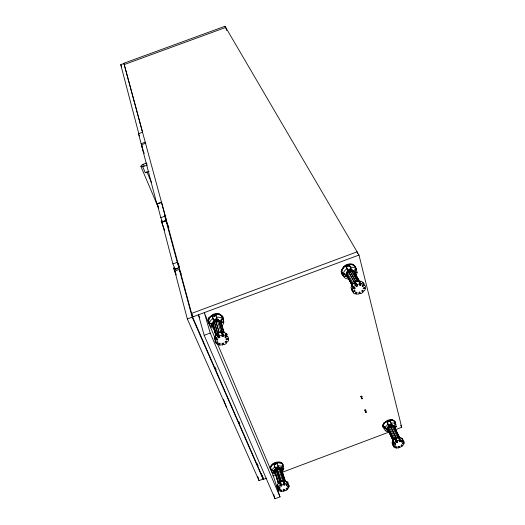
<?xml version="1.0" encoding="UTF-8"?>
<svg xmlns="http://www.w3.org/2000/svg" width="525" height="525" viewBox="0 0 525 525"><rect width="100%" height="100%" fill="white"/><g stroke="black" fill="none" stroke-linecap="round" stroke-linejoin="round"><path stroke-width="0.79" d="M355.799 281.715L349.381 269.916L347.872 270.749L354.46 282.45L353.286 283.651L346.723 271.937L347.74 273.545C348.849 271.917 349.873 271.366 351.848 271.287L357.466 281.361L355.799 281.715L349.381 269.916M357.466 281.361L351.022 269.574L352.531 269.771L358.805 281.531M288.081 483.833L288.127 482.521L285.626 481.012L281.695 481.34L278.197 483.354L276.773 486.111L278.086 488.296M288.553 485.605L288.967 486.846L287.228 487.2L287.247 486.544L288.986 486.196L289.019 485.205L288.081 484.641L287.254 482.16L286.63 481.786L287.457 484.267L286.099 485.271L286.722 485.645L288.081 484.641M389.242 426.976C391.611 427.173 389.99 423.892 388.644 425.775L389.399 427.055L387.686 428.925M389.924 425.27L392.562 424.85L398.678 437.128L396.001 437.561L390.705 426.845C389.123 426.989 386.827 429.89 388.5 430.887L393.048 440.193M387.299 428.636L393.317 440.954L393.356 439.983L387.332 427.665M396.001 437.561L389.931 425.099M347.432 265.099L347.458 264.679L348.482 265.552L346.835 266.063L348.482 265.552L347.432 265.099L346.835 266.063M209.331 324.004L208.497 322.711L208.917 317.75L213.406 314.252A7.737 5.788 -17.8 0 1 219.207 313.917L222.187 316.011L223.197 318.412M364.593 287.306L365.223 288.415L365.092 289.826L363.897 291.08L362.467 290.272L361.673 291.106L363.103 291.907L361.909 293.16L360.202 293.672L359.284 291.998M208.917 317.75L208.386 322.33L209.219 323.623M221.294 333.67L221.498 332.594L222.659 332.568L223.407 334.97L223.105 336.584L221.937 336.617L222.239 335.002L221.498 332.594M222.659 332.568L222.364 334.182L223.105 336.584M214.312 316.063L214.561 314.882L213.708 314.875L213.813 314.429L214.312 316.063L213.708 314.875M271.602 470.984L271.852 469.882L274.811 466.856L273.853 463.883L272.56 464.776L270.907 466.909L270.651 468.005L271.602 470.984L273.026 470.466L273.755 472.362L272.331 472.874L271.386 469.901M284.215 481.34L283.881 482.534L284.694 485.015L283.717 485.1L284.051 483.906L283.238 481.425L284.215 481.34L285.036 483.82L284.694 485.015M360.577 285.331L359.343 283.113L359.822 281.439L358.713 281.446L359.953 283.658L359.467 285.344L360.577 285.331L361.062 283.644L353.489 270.683M384.694 428.42L385.061 427.284L388.172 424.2L386.787 421.398A6.169 3.892 -24.6 0 0 383.335 425.611L384.694 428.42L386.092 427.914L386.551 429.903L385.166 430.408L383.801 427.593A6.169 3.892 -24.6 0 0 384.595 428.308M400.253 441.479L399.085 439.136L399.538 437.902L398.619 437.962L399.781 440.304L399.328 441.545L400.253 441.479L400.706 440.239L393.507 425.309L399.453 437.738L398.501 437.286L393.343 426.425L390.705 426.845M214.784 337.417L215.152 336.505L215.867 338.927L217.836 339.143L217.468 340.056L215.499 339.839L214.784 337.417L216.09 337.568M215.499 339.839L214.948 341.211L215.611 342.385L217.527 341.526L217.967 342.3L216.051 343.16L215.335 340.738M215.867 338.927L216.425 337.542L217.829 336.676L217.101 334.267L218.216 333.578L218.945 335.987L220.041 337.188L218.918 337.877L217.829 336.676M274.811 466.856L275.152 467.742L278.23 466.627L276.924 462.774L281.17 463.188L282.089 463.864L283.782 468.727L282.857 470.925L281.708 471.877M353.082 283.533L352.452 284.911L346.92 274.792L347.74 273.545M382.791 425.388L383.887 422.979L387.903 420.164L392.536 419.724L395.056 421.916L395.299 423.413L394.767 421.319A6.543 4.128 -24.6 0 0 385.166 422.231L383.887 422.979L382.791 425.388A6.536 4.128 -24.6 0 0 383.355 427.468M281.551 470.249C280.796 468.326 276.537 468.864 275.271 471.004L274.549 469.258L278.749 482.298L278.512 483.243L274.483 471.529M347.018 275.71L353.43 287.634L355.267 287.903L354.802 288.842L352.964 288.579L351.757 286.355L352.216 285.41M352.964 288.579L352.268 290.003L352.754 291.237L354.677 290.384L354.998 291.198L353.076 292.058L351.868 289.826M353.43 287.634L354.126 286.204L355.563 285.331L356.449 286.598L357.597 285.902L355.484 282.411L354.342 283.113L355.563 285.331M395.233 428.617L396.342 426.359L394.944 423.563M208.799 322.37L209.14 321.713M278.165 487.771L279.799 487.837L280.153 487.148L278.519 487.088L277.725 484.601L277.371 485.284L278.165 487.771L277.633 488.808L278.125 489.628L279.772 488.906L280.101 489.451L278.453 490.173L277.659 487.686M278.519 487.088L279.057 486.052L280.278 485.349L281.131 486.17L282.102 485.612L281.256 484.792L280.448 482.304L279.477 482.862L280.278 485.349M343.081 275.244A7.737 5.736 -27.6 0 1 341.217 271.267L343.672 266.588A7.737 5.736 -27.6 0 1 352.636 264.239L355.353 266.424L356.094 269.338A7.737 5.736 -27.6 0 1 355.898 270.421M288.967 486.846L287.943 488.782L286.637 488.316L285.981 488.946L287.293 489.405L286.302 490.357L284.826 490.822L284.419 489.582M393.113 440.035L393.684 439.005L388.244 427.901M392.687 441.84L393.094 441.138L394.242 443.487L395.758 443.592L395.345 444.294L393.829 444.189L392.687 441.84L394.196 441.945M393.829 444.189L393.205 445.252L393.573 446.125L395.194 445.417L395.437 445.988L393.809 446.703L392.667 444.347M394.242 443.487L394.866 442.424L396.086 441.722L396.782 442.595L397.76 442.037L396.887 440.278M403.43 442.319L404.014 443.487L402.833 445.482L401.671 444.964L400.988 445.6L402.15 446.119L399.683 447.53L399.105 446.355M341.217 271.267L343.862 266.943A7.737 5.736 -27.6 0 1 354.283 265.335M346.73 265.86L347.458 264.679L348.042 265.742M226.032 341.02L226.597 342.832L225.494 344.046L223.762 344.571L223.348 343.094L222.2 343.442L222.613 344.912L219.319 345.017L220.29 343.501L219.253 343.219L218.282 344.741L216.051 343.16M360.202 293.672L359.992 292.123L358.864 292.464L359.074 294.013L356.042 294.092L357.046 292.491L356.101 292.182L354.992 293.751L353.561 293.285L353.076 292.058M279.556 482.934L281.334 481.425L284.104 481.628M280.685 490.127L281.085 491.374L281.978 490.212L281.124 490.061L280.232 491.223L278.453 490.173M385.166 422.231L383.322 424.554A6.543 4.128 -24.6 0 0 384.398 428.577M394.367 439.688L396.204 438.158L397.983 437.981M395.555 446.841L396.126 448.015L397.097 446.827L396.322 446.65L395.351 447.838L394.177 447.569L393.809 446.703M384.733 426.261L384.202 426.871L383.526 426.904L383.171 426.352M388.52 421.608L389.064 421.004L387.66 421.326L388.52 421.608L387.581 420.683M214.745 321.602L215.736 321.051L215.362 319.83L212.809 321.812L216.818 334.523M218.472 319.83L218.853 321.057M222.357 332.391L218.971 321.438L220.454 321.897L220.966 323.006M346.927 272.055L347.872 270.749M347.76 277.023L346.933 276.124L346.92 274.792M351.848 271.287L353.358 271.254L354.519 271.957L354.867 273.125M274.733 469.33L275.684 468.425L279.904 481.458L278.749 482.298M279.405 467.526L283.684 480.533L284.924 480.788M285.541 481.523L281.243 468.523L280.632 467.788L281.019 469.613M275.008 464.087L276.235 463.45L274.962 463.404L275.008 464.087L276.235 463.45M388.808 425.854L387.653 426.694L393.848 439.084L394.866 438.158L388.644 425.775M387.726 429.306L387.063 428.689M392.562 424.85L392.989 426.208M146.377 172.043L145.294 172.738L142.748 166.727C137.077 167.186 146.16 162.304 146.895 163.216M225.35 334.786L226.38 333.939L225.599 333.375L226.354 335.777L224.812 337.05L225.593 337.614L227.135 336.341L226.38 333.939M363.753 284.543L362.132 285.843L362.801 286.447L364.422 285.147L363.175 282.942L362.506 282.332L363.753 284.543L361.062 283.644M286.355 482.829L287.254 482.16M403.449 441.164L401.743 438.421L402.911 440.757L401.527 441.774L402.065 442.181L403.449 441.164L404.263 441.774L404.112 442.805L402.452 443.133L402.353 443.809L404.014 443.487M218.918 337.877L218.19 335.468L219.306 334.779M218.945 335.987L222.239 335.002M354.342 283.113L355.228 284.379L356.37 283.684M355.484 282.411L356.711 284.629L359.953 283.658M279.477 482.862L280.324 483.683L281.295 483.125M281.256 484.792L284.051 483.906M394.938 439.373L395.909 438.815L396.598 439.688L395.627 440.245L394.938 439.373L396.086 441.722M395.909 438.815L397.064 441.158L398.383 440.396L399.781 440.304M222.548 332.187L220.907 332.03L219.227 332.62L215.854 321.438L214.364 322.258L212.809 324.745L216.156 334.891M213.878 320.65L217.678 333.237L219.194 332.397M349.506 271.32L347.347 273.066M354.263 282.325L355.799 281.485M275.507 468.352L276.793 467.677L281.046 480.861L283.848 480.375M275.914 469.626L277.22 469.107M279.72 481.386L281.033 480.697M396.008 437.391L394.866 438.158M181.237 273.952L179.294 269.437L174.799 271.11L187.327 318.964L259.028 480.624L263.058 479.102L261.417 473.688M395.614 429.608L401.723 427.311L358.988 255.052L225.015 26.25L123.854 63.249L192.563 316.988L263.53 479.332L266.588 478.183M272.692 475.886L275.75 474.731M281.859 472.434L389.511 431.904M199.717 317.815L198.424 314.803L204.179 335.311L275.008 498.75L279.996 496.867L273.256 475.67L217.376 343.573M164.108 221.465L166.445 220.461L164.981 215.486L164.673 215.762L165.874 220.336L161.989 221.839L161.247 220.717L161.523 222.515L166.025 220.756L168.893 227.548M187.327 318.964L192.189 317.159L179.294 269.437M192.563 316.988L358.988 255.052M204.179 335.311L210.223 333.053L204.277 312.624L215.138 338.29M175.186 269.154L172.915 263.918L177.24 262.31L166.025 220.756M174.339 269.502C180.449 268.583 180.134 266.864 177.398 262.598C178.854 267.212 179.865 268.341 174.254 269.043C172.141 265.328 174.661 271.517 174.989 271.005M147.368 165.027L142.748 166.727C144.756 166.412 144.25 163.859 142.288 164.909M145.294 172.738L149.12 171.327M161.464 202.138L156.824 203.851L141.402 144.795L145.523 143.279M160.801 217.658L157.244 204.074L161.582 202.473L165.25 216.011L160.801 217.658L162.724 222.167M142.688 147.479L141.12 143.706L138.508 133.718L142.564 132.254L123.939 63.492L120.737 64.66L138.797 133.639M141.12 143.706L145.228 142.196L145.806 143.594M124.208 64.575L225.711 27.444L226.675 30.562M396.342 426.359L394.958 426.858L394.511 424.869L395.902 424.364L394.498 421.568A6.169 3.892 -24.6 0 0 389.793 420.315L390.003 421.24L387.004 422.33L386.787 421.398M275.152 467.742L274.188 464.769L277.259 463.66L276.924 462.774M387.352 423.025L388.382 425.132L391.394 424.042L389.793 420.315M278.23 466.627L277.896 465.741L282.155 466.154L283.08 466.823L281.649 467.342L282.358 469.245L283.782 468.727M346.073 267.212L349.624 265.952L351.087 268.577L347.524 269.843L345.772 265.919A7.304 5.414 -27.6 0 0 341.834 271.438L343.265 274.083L344.912 273.492L345.568 276.262L343.928 276.846L342.497 274.201L344.695 273.42M215.644 314.423L216.989 318.511L213.399 319.791L212.54 316.929L216.116 315.663L215.644 314.423A7.304 5.46 -17.8 0 1 221.898 316.326L222.797 319.174L221.143 319.764L222.141 322.409L223.794 321.825L222.895 318.97M354.578 269.909L355.668 269.522L357.151 272.147A7.337 5.421 -27.6 0 1 355.707 275.454M349.624 265.952L349.322 264.659A7.304 5.414 -27.6 0 1 355.038 266.746L356.521 269.364L354.874 269.955L355.51 272.731L357.151 272.147M211.267 323.105L209.619 323.695L210.466 326.563L213.137 328.204M212.54 316.929L212.061 315.696A7.304 5.46 -17.8 0 0 208.589 321.057L209.429 323.925L211.089 323.334L212.12 325.973L210.466 326.563M274.857 471.87L275.271 471.004M274.805 472.402L275.31 473.589L275.179 473.189M281.866 471.122L283.369 476.47M281.046 480.861L276.806 467.834L279.569 467.368M274.319 470.197L278.342 483.413M393.757 426.136L400.122 438.362M394.544 427.717L394.288 426.884L393.173 426.582M394.505 428.689L394.551 428.256M215.362 319.83L218.656 319.633M215.854 321.438L219.155 321.241M212.618 323.072L216.097 335.744M220.461 321.398L224.182 332.332M212.986 324.299L212.5 324.411L212.868 325.638M216.09 335.396L212.986 326.025L215.801 335.455M346.388 273.243L346.73 274.437M346.402 274.582L352.085 285.58M349.387 270.145L351.022 269.574M225.953 338.586L226.327 339.787L228.388 339.452L228.427 340.804L227.325 342.024L225.717 341.276L224.989 342.083L226.597 342.832M365.223 288.415L363.228 288.73L363.313 287.792L365.302 287.477L365.433 286.066L364.422 285.147M281.085 491.374L283.848 491.131L283.579 490.074L284.557 489.766L284.826 490.822M396.126 448.015L398.731 447.832L398.606 446.723L399.558 446.421L399.683 447.53M387.66 421.326L388.152 421.299M391.899 425.978L393.159 426.051M282.916 466.771A6.457 4.095 -19.4 0 0 281.348 462.925L279.897 462.105L278.348 461.974A6.759 4.285 -19.4 0 0 272.088 464.33L270.395 466.6A6.464 4.102 -19.3 0 0 270.998 469.744M357.466 281.131L359.002 281.321M351.757 286.355L352.977 286.532M285.036 483.82L287.457 484.267M281.348 462.925L278.48 462.367A6.759 4.285 -19.4 0 0 272.219 464.723L270.519 467.001A6.457 4.095 -19.4 0 0 271.123 470.144M400.706 440.239L402.911 440.757M223.407 334.97L226.354 335.777M279.825 468.799L280.888 469.212M217.678 333.237L214.102 320.762M272.331 472.874L274.49 473.957M227.135 336.341L228.309 337.194L228.355 338.553L226.301 338.894L226.327 339.787M227.489 334.596L224.359 332.318L219.673 332.443L215.644 334.93L214.174 338.592L214.882 339.833M402.99 439.248L400.831 437.614L397.13 437.863L393.625 439.878L391.972 442.706L392.936 445.023M219.207 313.917L222.882 316.936M364.074 283.671L361.39 281.236L356.934 281.282L352.807 283.802L350.962 287.595L352.255 290.87M352.636 264.239L355.766 267.448M217.101 334.267L218.19 335.468M281.052 469.061L281.662 469.79M397.064 441.158L397.76 442.037M356.711 284.629L357.597 285.902M270.887 468.851L271.169 469.284M342.28 272.127L342.943 273.236M346.612 275.481L346.119 274.641L346.756 275.737M362.178 285.344L362.801 286.447M354.126 271.812L354.322 272.16M355.241 273.794L358.634 279.845M349.322 264.659L351.087 268.577M354.664 274.142L358.424 280.862M362.171 290.24L363.103 291.907M345.772 265.919L347.524 269.843M348.075 270.867L354.46 282.45M355.228 284.379L356.449 286.598M347.57 275.408L352.367 284.176M353.889 287.175L354.802 288.842M348.134 277.699L348.869 279.051M349.604 280.402L352.19 285.134M354.388 290.082L354.998 291.198M355.333 292.943L355.937 294.059M344.137 273.617L345.568 276.262M351.553 289.012L352.754 291.237M400.667 425.23L401.723 427.311M401.481 441.013L402.065 442.181M395.095 429.345L395.804 430.776M390.003 421.24L391.394 424.042M401.566 444.944L402.15 446.119M391.309 424.771L397.399 437.227M395.627 440.245L396.782 442.595M398.153 446.657L398.731 447.832M388.454 429.962L393.002 439.261M394.774 443.12L395.345 444.294M387.883 429.844L393.317 440.954M385.527 427.796L386.551 429.903M392.431 443.776L393.573 446.125M394.767 421.319L395.056 421.916M192.189 317.159L263.058 479.102M175.777 273.361L174.799 271.11L176.249 274.929M193.01 316.654L191.592 313.418L357.105 251.836L357.499 253.424M215.198 367.48L216.182 369.738M238.796 421.549L239.781 423.8M257.158 463.601L258.142 465.852M173.834 267.888L174.484 269.391M177.24 262.31L178.205 264.561M210.223 333.053L279.996 496.867M161.483 220.677L162.127 222.187M157.244 204.074L158.202 206.332M140.884 166.418L158.753 208.523M147.007 171.977L151.463 182.556M141.402 144.795L142.656 147.82M141.52 145.241L142.459 147.512M142.091 147.44L142.997 149.612M142.669 149.658L144.244 153.431M138.508 133.718L139.447 135.982M120.737 64.66L121.656 66.924M212.061 315.696L213.399 319.791M216.989 318.511L216.517 317.271A7.337 5.467 -17.8 0 1 222.797 319.174M161.72 222.607L164.627 230.232M273.853 463.883L274.188 464.769M223.571 399.584L226.472 407.229M288.573 484.956L288.986 486.196M281.623 467.02L282.358 469.245M281.735 470.728L285.108 480.946M286.309 484.404L286.722 485.645M280.632 467.788L285.042 480.828M286.88 488.165L287.293 489.405M280.206 469.954L283.434 479.778M278.224 467.329L282.496 480.506M283.244 489.267L283.848 491.131M276.229 470.098L279.904 481.458M280.324 483.683L281.131 486.17M276.281 476.621L278.473 483.446M279.7 488.211L280.101 489.451M273.039 470.131L273.755 472.362M277.331 487.141L278.125 489.628M228.007 338.251L228.388 339.452M221.242 319.561L222.141 322.409M221.209 323.787L224.096 332.837M225.212 336.413L225.593 337.614M223.867 332.843L219.955 320.289L220.152 321.713M225.015 26.25L225.494 27.818M273.591 494.196L275.008 498.75M219.214 322.225L222.121 331.61M217.042 319.469L220.933 332.253M223.394 343.363L223.762 344.571M215.394 320.047L215.762 321.274M215.88 321.661L219.227 332.62M222.062 343.101L222.613 344.912M262.402 475.617L263.53 479.332M218.774 343.206L219.319 345.017M217.107 338.848L217.468 340.056M257.873 476.746L259.028 480.624M211.483 323.82L212.12 325.973M215.257 341.171L215.611 342.385M162.002 222.246L172.915 263.918M355.353 266.424L356.094 269.338M388.172 424.2L388.382 425.132M213.098 324.686L213.268 325.966M282.443 464.52L282.516 465.196M343.271 275.599A7.737 5.736 -27.6 0 1 343.875 266.93M349.053 278.952A7.337 5.421 -27.6 0 1 343.928 276.846M343.265 274.083A7.337 5.421 -27.6 0 1 347.222 268.544M350.785 267.277A7.337 5.421 -27.6 0 1 356.521 269.364M347.852 277.81A4.705 3.472 -27.6 0 1 349.368 271.537A4.705 3.472 -27.6 0 1 355.504 273.709M355.307 273.354A4.705 3.472 -27.6 0 0 354.736 271.635L353.122 270.618A4.705 3.472 -27.6 0 0 347.32 272.705A4.705 3.472 -27.6 0 0 347.662 277.456M343.488 275.238A7.304 5.414 -27.6 0 1 342.497 274.201M282.05 471.312A3.924 2.474 -19.4 0 0 280.901 469.068L280.068 468.845A4.102 2.586 -19.4 0 0 275.369 470.354L274.424 471.745A3.924 2.474 -19.4 0 0 275.592 473.983M281.918 470.912A3.911 2.467 -19.4 0 0 280.757 468.661L278.978 468.405A4.102 2.586 -19.4 0 0 275.238 469.954L274.299 471.345A3.924 2.474 -19.4 0 0 275.467 473.583M279.897 462.105A6.471 4.102 -19.4 0 1 283.027 465.222M394.702 428.452A3.97 2.494 -24.6 0 0 394.452 426.51L393.133 425.841A3.97 2.494 -24.6 0 0 387.942 427.987A3.97 2.494 -24.6 0 0 389.123 431.327M388.553 431.458A3.97 2.494 -24.6 0 1 388.316 428.131A3.97 2.494 -24.6 0 1 393.035 426.175A3.97 2.494 -24.6 0 1 394.892 428.833M388.402 431.753A6.195 3.898 -24.6 0 1 385.166 430.408M391.184 423.111A6.195 3.898 -24.6 0 1 395.902 424.364M222.187 316.011A7.744 5.788 -17.8 0 1 223.118 320.348M208.497 322.711A7.744 5.788 -17.8 0 1 211.719 315.512A7.744 5.788 -17.8 0 1 220.933 314.987M223.794 321.825A7.337 5.467 -17.8 0 1 221.753 326.051M209.429 323.925A7.337 5.467 -17.8 0 1 212.92 318.55M213.347 327.042A4.705 3.504 -17.8 0 1 216.116 321.116A4.705 3.504 -17.8 0 1 221.648 324.496M221.53 324.109A4.705 3.504 -17.8 0 0 220.776 321.536L218.958 320.585A4.705 3.504 -17.8 0 0 213.465 322.265A4.705 3.504 -17.8 0 0 213.229 326.662M360.833 396.447C360.97 397.642 362.631 395.85 361.226 396.106L360.833 396.447M362.014 396.657L361.042 397.117L361.41 396.5L362.014 396.657M365.216 411.771C365.958 413.07 366.516 410.465 365.216 411.771M365.899 410.301C365.282 411.856 364.33 409.592 365.899 410.301M361.574 398.462L361.968 398.954L362.506 398.383L361.574 398.462M364.796 409.992C364.934 411.462 366.424 408.949 364.796 409.992M361.39 398.075C361.6 399.61 363.018 397.005 361.39 398.075M366.384 412.072C365.433 413.516 365.164 411.042 366.384 412.072M222.377 317.244L221.629 316.818L222.377 317.244"/></g></svg>
